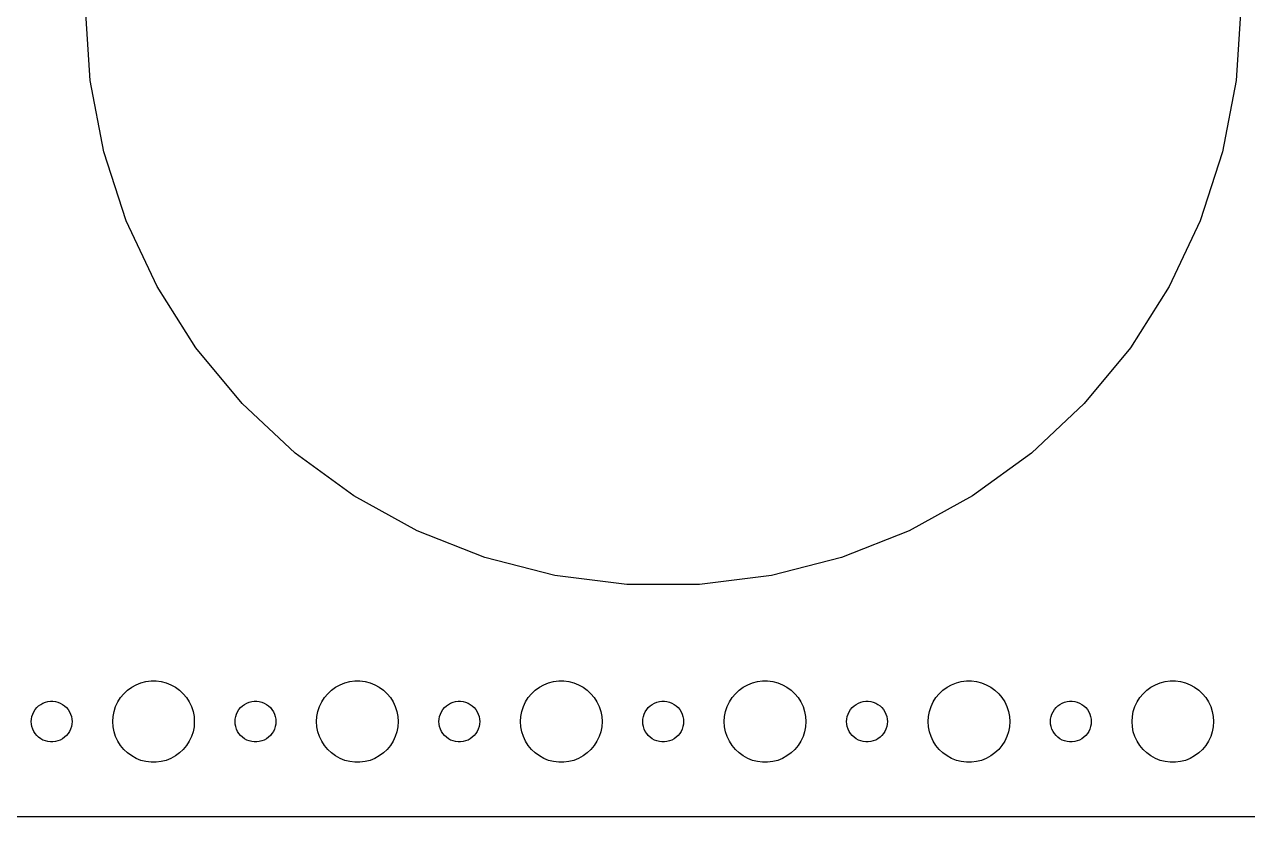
# Model space of a CAD drawing. Header units: metres. Extents: x -240 to 240, y -59 to 59.
# Drawn here: x 43 to 133, y -59.5 to -1.2 of the extents above; entities that cross this region are included whole.
import ezdxf

# ---------------------------------------------------------------- set-up
doc = ezdxf.new("R2010")
doc.units = ezdxf.units.M

msp = doc.modelspace()

# ---------------------------------------------------------------- linework, layer by layer
for p, q in [((47.8351, -5.32666), (47.5, 0)), ((132.5, 0), (132.165, -5.32666)), ((48.8352, -10.5693), (47.8351, -5.32666)), ((132.165, -5.32666), (131.165, -10.5693)), ((50.4845, -15.6453), (48.8352, -10.5693)), ((131.165, -10.5693), (129.516, -15.6453)), ((52.757, -20.4745), (50.4845, -15.6453)), ((129.516, -15.6453), (127.243, -20.4745)), ((55.6168, -24.9809), (52.757, -20.4745)), ((127.243, -20.4745), (124.383, -24.9809)), ((59.0188, -29.0932), (55.6168, -24.9809)), ((124.383, -24.9809), (120.981, -29.0932)), ((62.9095, -32.7468), (59.0188, -29.0932)), ((120.981, -29.0932), (117.091, -32.7468)), ((67.2274, -35.8839), (62.9095, -32.7468)), ((117.091, -32.7468), (112.773, -35.8839)), ((71.9044, -38.4551), (67.2274, -35.8839)), ((112.773, -35.8839), (108.096, -38.4551)), ((76.8668, -40.4199), (71.9044, -38.4551)), ((108.096, -38.4551), (103.133, -40.4199)), ((82.0363, -41.7472), (76.8668, -40.4199)), ((103.133, -40.4199), (97.9637, -41.7472)), ((87.3314, -42.4161), (82.0363, -41.7472)), ((97.9637, -41.7472), (92.6686, -42.4161)), ((92.6686, -42.4161), (87.3314, -42.4161)), ((50.3131, -50.4464), (50.5877, -50.1885)), ((50.5877, -50.1885), (50.8925, -49.967)), ((50.8925, -49.967), (51.2227, -49.7855)), ((51.2227, -49.7855), (51.5729, -49.6468)), ((51.5729, -49.6468), (51.9379, -49.5531)), ((51.9379, -49.5531), (52.3116, -49.5059)), ((52.3116, -49.5059), (52.6884, -49.5059)), ((52.6884, -49.5059), (53.0621, -49.5531)), ((53.0621, -49.5531), (53.427, -49.6468)), ((53.427, -49.6468), (53.7773, -49.7855)), ((53.7773, -49.7855), (54.1075, -49.967)), ((54.1075, -49.967), (54.4123, -50.1885)), ((54.4123, -50.1885), (54.6869, -50.4464)), ((65.3131, -50.4464), (65.5877, -50.1885)), ((65.5877, -50.1885), (65.8925, -49.967)), ((65.8925, -49.967), (66.2227, -49.7855)), ((66.2227, -49.7855), (66.573, -49.6468)), ((66.573, -49.6468), (66.9379, -49.5531)), ((66.9379, -49.5531), (67.3116, -49.5059)), ((67.3116, -49.5059), (67.6884, -49.5059)), ((67.6884, -49.5059), (68.0621, -49.5531)), ((68.0621, -49.5531), (68.427, -49.6468)), ((68.427, -49.6468), (68.7773, -49.7855)), ((68.7773, -49.7855), (69.1075, -49.967)), ((69.1075, -49.967), (69.4123, -50.1885)), ((69.4123, -50.1885), (69.6869, -50.4464)), ((80.3131, -50.4464), (80.5877, -50.1885)), ((80.5877, -50.1885), (80.8925, -49.967)), ((80.8925, -49.967), (81.2227, -49.7855)), ((81.2227, -49.7855), (81.573, -49.6468)), ((81.573, -49.6468), (81.9379, -49.5531)), ((81.9379, -49.5531), (82.3116, -49.5059)), ((82.3116, -49.5059), (82.6884, -49.5059)), ((82.6884, -49.5059), (83.0621, -49.5531)), ((83.0621, -49.5531), (83.427, -49.6468)), ((83.427, -49.6468), (83.7773, -49.7855)), ((83.7773, -49.7855), (84.1075, -49.967)), ((84.1075, -49.967), (84.4123, -50.1885)), ((84.4123, -50.1885), (84.6869, -50.4464)), ((95.3131, -50.4464), (95.5877, -50.1885)), ((95.5877, -50.1885), (95.8925, -49.967)), ((95.8925, -49.967), (96.2227, -49.7855)), ((96.2227, -49.7855), (96.573, -49.6468)), ((96.573, -49.6468), (96.9379, -49.5531)), ((96.9379, -49.5531), (97.3116, -49.5059)), ((97.3116, -49.5059), (97.6884, -49.5059)), ((97.6884, -49.5059), (98.0621, -49.5531)), ((98.0621, -49.5531), (98.427, -49.6468)), ((98.427, -49.6468), (98.7773, -49.7855)), ((98.7773, -49.7855), (99.1075, -49.967)), ((99.1075, -49.967), (99.4123, -50.1885)), ((99.4123, -50.1885), (99.6869, -50.4464)), ((110.313, -50.4464), (110.588, -50.1885)), ((110.588, -50.1885), (110.893, -49.967)), ((110.893, -49.967), (111.223, -49.7855)), ((111.223, -49.7855), (111.573, -49.6468)), ((111.573, -49.6468), (111.938, -49.5531)), ((111.938, -49.5531), (112.312, -49.5059)), ((112.312, -49.5059), (112.688, -49.5059)), ((112.688, -49.5059), (113.062, -49.5531)), ((113.062, -49.5531), (113.427, -49.6468)), ((113.427, -49.6468), (113.777, -49.7855)), ((113.777, -49.7855), (114.107, -49.967)), ((114.107, -49.967), (114.412, -50.1885)), ((114.412, -50.1885), (114.687, -50.4464)), ((125.313, -50.4464), (125.588, -50.1885)), ((125.588, -50.1885), (125.893, -49.967)), ((125.893, -49.967), (126.223, -49.7855)), ((126.223, -49.7855), (126.573, -49.6468)), ((126.573, -49.6468), (126.938, -49.5531)), ((126.938, -49.5531), (127.312, -49.5059)), ((127.312, -49.5059), (127.688, -49.5059)), ((127.688, -49.5059), (128.062, -49.5531)), ((128.062, -49.5531), (128.427, -49.6468)), ((128.427, -49.6468), (128.777, -49.7855)), ((128.777, -49.7855), (129.107, -49.967)), ((129.107, -49.967), (129.412, -50.1885)), ((129.412, -50.1885), (129.687, -50.4464)), ((44.0439, -51.3442), (44.1963, -51.2335)), ((44.1963, -51.2335), (44.3613, -51.1428)), ((44.3613, -51.1428), (44.5365, -51.0734)), ((44.5365, -51.0734), (44.7189, -51.0266)), ((44.7189, -51.0266), (44.9058, -51.003)), ((44.9058, -51.003), (45.0942, -51.003)), ((45.0942, -51.003), (45.2811, -51.0266)), ((45.2811, -51.0266), (45.4635, -51.0734)), ((45.4635, -51.0734), (45.6387, -51.1428)), ((45.6387, -51.1428), (45.8037, -51.2335)), ((45.8037, -51.2335), (45.9561, -51.3442)), ((49.7107, -51.3956), (49.8711, -51.0547)), ((49.8711, -51.0547), (50.0729, -50.7366)), ((50.0729, -50.7366), (50.3131, -50.4464)), ((54.6869, -50.4464), (54.927, -50.7366)), ((54.927, -50.7366), (55.1289, -51.0547)), ((55.1289, -51.0547), (55.2893, -51.3956)), ((59.0439, -51.3442), (59.1963, -51.2335)), ((59.1963, -51.2335), (59.3613, -51.1428)), ((59.3613, -51.1428), (59.5365, -51.0734)), ((59.5365, -51.0734), (59.7189, -51.0266)), ((59.7189, -51.0266), (59.9058, -51.003)), ((59.9058, -51.003), (60.0942, -51.003)), ((60.0942, -51.003), (60.2811, -51.0266)), ((60.2811, -51.0266), (60.4635, -51.0734)), ((60.4635, -51.0734), (60.6387, -51.1428)), ((60.6387, -51.1428), (60.8037, -51.2335)), ((60.8037, -51.2335), (60.9561, -51.3442)), ((64.7107, -51.3956), (64.8711, -51.0547)), ((64.8711, -51.0547), (65.073, -50.7366)), ((65.073, -50.7366), (65.3131, -50.4464)), ((69.6869, -50.4464), (69.927, -50.7366)), ((69.927, -50.7366), (70.1289, -51.0547)), ((70.1289, -51.0547), (70.2893, -51.3956)), ((74.0439, -51.3442), (74.1963, -51.2335)), ((74.1963, -51.2335), (74.3613, -51.1428)), ((74.3613, -51.1428), (74.5365, -51.0734)), ((74.5365, -51.0734), (74.7189, -51.0266)), ((74.7189, -51.0266), (74.9058, -51.003)), ((74.9058, -51.003), (75.0942, -51.003)), ((75.0942, -51.003), (75.2811, -51.0266)), ((75.2811, -51.0266), (75.4635, -51.0734)), ((75.4635, -51.0734), (75.6387, -51.1428)), ((75.6387, -51.1428), (75.8037, -51.2335)), ((75.8037, -51.2335), (75.9561, -51.3442)), ((79.7107, -51.3956), (79.8711, -51.0547)), ((79.8711, -51.0547), (80.073, -50.7366)), ((80.073, -50.7366), (80.3131, -50.4464)), ((84.6869, -50.4464), (84.927, -50.7366)), ((84.927, -50.7366), (85.1289, -51.0547)), ((85.1289, -51.0547), (85.2893, -51.3956)), ((89.0439, -51.3442), (89.1963, -51.2335)), ((89.1963, -51.2335), (89.3613, -51.1428)), ((89.3613, -51.1428), (89.5365, -51.0734)), ((89.5365, -51.0734), (89.7189, -51.0266)), ((89.7189, -51.0266), (89.9058, -51.003)), ((89.9058, -51.003), (90.0942, -51.003)), ((90.0942, -51.003), (90.2811, -51.0266)), ((90.2811, -51.0266), (90.4635, -51.0734)), ((90.4635, -51.0734), (90.6387, -51.1428)), ((90.6387, -51.1428), (90.8037, -51.2335)), ((90.8037, -51.2335), (90.9561, -51.3442)), ((94.7107, -51.3956), (94.8711, -51.0547)), ((94.8711, -51.0547), (95.073, -50.7366)), ((95.073, -50.7366), (95.3131, -50.4464)), ((99.6869, -50.4464), (99.927, -50.7366)), ((99.927, -50.7366), (100.129, -51.0547)), ((100.129, -51.0547), (100.289, -51.3956)), ((104.044, -51.3442), (104.196, -51.2335)), ((104.196, -51.2335), (104.361, -51.1428)), ((104.361, -51.1428), (104.536, -51.0734)), ((104.536, -51.0734), (104.719, -51.0266)), ((104.719, -51.0266), (104.906, -51.003)), ((104.906, -51.003), (105.094, -51.003)), ((105.094, -51.003), (105.281, -51.0266)), ((105.281, -51.0266), (105.464, -51.0734)), ((105.464, -51.0734), (105.639, -51.1428)), ((105.639, -51.1428), (105.804, -51.2335)), ((105.804, -51.2335), (105.956, -51.3442)), ((109.711, -51.3956), (109.871, -51.0547)), ((109.871, -51.0547), (110.073, -50.7366)), ((110.073, -50.7366), (110.313, -50.4464)), ((114.687, -50.4464), (114.927, -50.7366)), ((114.927, -50.7366), (115.129, -51.0547)), ((115.129, -51.0547), (115.289, -51.3956)), ((119.044, -51.3442), (119.196, -51.2335)), ((119.196, -51.2335), (119.361, -51.1428)), ((119.361, -51.1428), (119.536, -51.0734)), ((119.536, -51.0734), (119.719, -51.0266)), ((119.719, -51.0266), (119.906, -51.003)), ((119.906, -51.003), (120.094, -51.003)), ((120.094, -51.003), (120.281, -51.0266)), ((120.281, -51.0266), (120.464, -51.0734)), ((120.464, -51.0734), (120.639, -51.1428)), ((120.639, -51.1428), (120.804, -51.2335)), ((120.804, -51.2335), (120.956, -51.3442)), ((124.711, -51.3956), (124.871, -51.0547)), ((124.871, -51.0547), (125.073, -50.7366)), ((125.073, -50.7366), (125.313, -50.4464)), ((129.687, -50.4464), (129.927, -50.7366)), ((129.927, -50.7366), (130.129, -51.0547)), ((130.129, -51.0547), (130.289, -51.3956)), ((43.5118, -52.312), (43.5471, -52.127)), ((43.5471, -52.127), (43.6053, -51.9478)), ((43.6053, -51.9478), (43.6855, -51.7774)), ((43.6855, -51.7774), (43.7865, -51.6183)), ((43.7865, -51.6183), (43.9065, -51.4732)), ((43.9065, -51.4732), (44.0439, -51.3442)), ((45.9561, -51.3442), (46.0934, -51.4732)), ((46.0934, -51.4732), (46.2135, -51.6183)), ((46.2135, -51.6183), (46.3145, -51.7774)), ((46.3145, -51.7774), (46.3947, -51.9478)), ((46.3947, -51.9478), (46.4529, -52.127)), ((46.4529, -52.127), (46.4882, -52.312)), ((49.5, -52.5), (49.5237, -52.124)), ((49.5237, -52.124), (49.5942, -51.7539)), ((49.5942, -51.7539), (49.7107, -51.3956)), ((55.2893, -51.3956), (55.4057, -51.7539)), ((55.4057, -51.7539), (55.4763, -52.124)), ((55.4763, -52.124), (55.5, -52.5)), ((58.5118, -52.312), (58.5471, -52.127)), ((58.5471, -52.127), (58.6053, -51.9478)), ((58.6053, -51.9478), (58.6855, -51.7774)), ((58.6855, -51.7774), (58.7865, -51.6183)), ((58.7865, -51.6183), (58.9065, -51.4732)), ((58.9065, -51.4732), (59.0439, -51.3442)), ((60.9561, -51.3442), (61.0934, -51.4732)), ((61.0934, -51.4732), (61.2135, -51.6183)), ((61.2135, -51.6183), (61.3145, -51.7774)), ((61.3145, -51.7774), (61.3947, -51.9478)), ((61.3947, -51.9478), (61.4529, -52.127)), ((61.4529, -52.127), (61.4882, -52.312)), ((64.5, -52.5), (64.5237, -52.124)), ((64.5237, -52.124), (64.5943, -51.7539)), ((64.5943, -51.7539), (64.7107, -51.3956)), ((70.2893, -51.3956), (70.4057, -51.7539)), ((70.4057, -51.7539), (70.4763, -52.124)), ((70.4763, -52.124), (70.5, -52.5)), ((73.5118, -52.312), (73.5471, -52.127)), ((73.5471, -52.127), (73.6053, -51.9478)), ((73.6053, -51.9478), (73.6855, -51.7774)), ((73.6855, -51.7774), (73.7865, -51.6183)), ((73.7865, -51.6183), (73.9065, -51.4732)), ((73.9065, -51.4732), (74.0439, -51.3442)), ((75.9561, -51.3442), (76.0934, -51.4732)), ((76.0934, -51.4732), (76.2135, -51.6183)), ((76.2135, -51.6183), (76.3145, -51.7774)), ((76.3145, -51.7774), (76.3947, -51.9478)), ((76.3947, -51.9478), (76.4529, -52.127)), ((76.4529, -52.127), (76.4882, -52.312)), ((79.5, -52.5), (79.5237, -52.124)), ((79.5237, -52.124), (79.5943, -51.7539)), ((79.5943, -51.7539), (79.7107, -51.3956)), ((85.2893, -51.3956), (85.4057, -51.7539)), ((85.4057, -51.7539), (85.4763, -52.124)), ((85.4763, -52.124), (85.5, -52.5)), ((88.5118, -52.312), (88.5471, -52.127)), ((88.5471, -52.127), (88.6053, -51.9478)), ((88.6053, -51.9478), (88.6855, -51.7774)), ((88.6855, -51.7774), (88.7865, -51.6183)), ((88.7865, -51.6183), (88.9065, -51.4732)), ((88.9065, -51.4732), (89.0439, -51.3442)), ((90.9561, -51.3442), (91.0934, -51.4732)), ((91.0934, -51.4732), (91.2135, -51.6183)), ((91.2135, -51.6183), (91.3145, -51.7774)), ((91.3145, -51.7774), (91.3947, -51.9478)), ((91.3947, -51.9478), (91.4529, -52.127)), ((91.4529, -52.127), (91.4882, -52.312)), ((94.5, -52.5), (94.5237, -52.124)), ((94.5237, -52.124), (94.5943, -51.7539)), ((94.5943, -51.7539), (94.7107, -51.3956)), ((100.289, -51.3956), (100.406, -51.7539)), ((100.406, -51.7539), (100.476, -52.124)), ((100.476, -52.124), (100.5, -52.5)), ((103.512, -52.312), (103.547, -52.127)), ((103.547, -52.127), (103.605, -51.9478)), ((103.605, -51.9478), (103.686, -51.7774)), ((103.686, -51.7774), (103.786, -51.6183)), ((103.786, -51.6183), (103.907, -51.4732)), ((103.907, -51.4732), (104.044, -51.3442)), ((105.956, -51.3442), (106.093, -51.4732)), ((106.093, -51.4732), (106.214, -51.6183)), ((106.214, -51.6183), (106.314, -51.7774)), ((106.314, -51.7774), (106.395, -51.9478)), ((106.395, -51.9478), (106.453, -52.127)), ((106.453, -52.127), (106.488, -52.312)), ((109.5, -52.5), (109.524, -52.124)), ((109.524, -52.124), (109.594, -51.7539)), ((109.594, -51.7539), (109.711, -51.3956)), ((115.289, -51.3956), (115.406, -51.7539)), ((115.406, -51.7539), (115.476, -52.124)), ((115.476, -52.124), (115.5, -52.5)), ((118.512, -52.312), (118.547, -52.127)), ((118.547, -52.127), (118.605, -51.9478)), ((118.605, -51.9478), (118.686, -51.7774)), ((118.686, -51.7774), (118.786, -51.6183)), ((118.786, -51.6183), (118.907, -51.4732)), ((118.907, -51.4732), (119.044, -51.3442)), ((120.956, -51.3442), (121.093, -51.4732)), ((121.093, -51.4732), (121.214, -51.6183)), ((121.214, -51.6183), (121.314, -51.7774)), ((121.314, -51.7774), (121.395, -51.9478)), ((121.395, -51.9478), (121.453, -52.127)), ((121.453, -52.127), (121.488, -52.312)), ((124.5, -52.5), (124.524, -52.124)), ((124.524, -52.124), (124.594, -51.7539)), ((124.594, -51.7539), (124.711, -51.3956)), ((130.289, -51.3956), (130.406, -51.7539)), ((130.406, -51.7539), (130.476, -52.124)), ((130.476, -52.124), (130.5, -52.5)), ((43.5, -52.5), (43.5118, -52.312)), ((43.5118, -52.688), (43.5, -52.5)), ((43.5471, -52.873), (43.5118, -52.688)), ((43.6053, -53.0522), (43.5471, -52.873)), ((43.6855, -53.2226), (43.6053, -53.0522)), ((46.3947, -53.0522), (46.3145, -53.2226)), ((46.4529, -52.873), (46.3947, -53.0522)), ((46.4882, -52.688), (46.4529, -52.873)), ((46.4882, -52.312), (46.5, -52.5)), ((46.5, -52.5), (46.4882, -52.688)), ((49.5237, -52.876), (49.5, -52.5)), ((49.5942, -53.2461), (49.5237, -52.876)), ((55.4763, -52.876), (55.4057, -53.2461)), ((55.5, -52.5), (55.4763, -52.876)), ((58.5, -52.5), (58.5118, -52.312)), ((58.5118, -52.688), (58.5, -52.5)), ((58.5471, -52.873), (58.5118, -52.688)), ((58.6053, -53.0522), (58.5471, -52.873)), ((58.6855, -53.2226), (58.6053, -53.0522)), ((61.3947, -53.0522), (61.3145, -53.2226)), ((61.4529, -52.873), (61.3947, -53.0522)), ((61.4882, -52.688), (61.4529, -52.873)), ((61.4882, -52.312), (61.5, -52.5)), ((61.5, -52.5), (61.4882, -52.688)), ((64.5237, -52.876), (64.5, -52.5)), ((64.5943, -53.2461), (64.5237, -52.876)), ((70.4763, -52.876), (70.4057, -53.2461)), ((70.5, -52.5), (70.4763, -52.876)), ((73.5, -52.5), (73.5118, -52.312)), ((73.5118, -52.688), (73.5, -52.5)), ((73.5471, -52.873), (73.5118, -52.688)), ((73.6053, -53.0522), (73.5471, -52.873)), ((73.6855, -53.2226), (73.6053, -53.0522)), ((76.3947, -53.0522), (76.3145, -53.2226)), ((76.4529, -52.873), (76.3947, -53.0522)), ((76.4882, -52.688), (76.4529, -52.873)), ((76.4882, -52.312), (76.5, -52.5)), ((76.5, -52.5), (76.4882, -52.688)), ((79.5237, -52.876), (79.5, -52.5)), ((79.5943, -53.2461), (79.5237, -52.876)), ((85.4763, -52.876), (85.4057, -53.2461)), ((85.5, -52.5), (85.4763, -52.876)), ((88.5, -52.5), (88.5118, -52.312)), ((88.5118, -52.688), (88.5, -52.5)), ((88.5471, -52.873), (88.5118, -52.688)), ((88.6053, -53.0522), (88.5471, -52.873)), ((88.6855, -53.2226), (88.6053, -53.0522)), ((91.3947, -53.0522), (91.3145, -53.2226)), ((91.4529, -52.873), (91.3947, -53.0522)), ((91.4882, -52.688), (91.4529, -52.873)), ((91.4882, -52.312), (91.5, -52.5)), ((91.5, -52.5), (91.4882, -52.688)), ((94.5237, -52.876), (94.5, -52.5)), ((94.5943, -53.2461), (94.5237, -52.876)), ((100.476, -52.876), (100.406, -53.2461)), ((100.5, -52.5), (100.476, -52.876)), ((103.5, -52.5), (103.512, -52.312)), ((103.512, -52.688), (103.5, -52.5)), ((103.547, -52.873), (103.512, -52.688)), ((103.605, -53.0522), (103.547, -52.873)), ((103.686, -53.2226), (103.605, -53.0522)), ((106.395, -53.0522), (106.314, -53.2226)), ((106.453, -52.873), (106.395, -53.0522)), ((106.488, -52.688), (106.453, -52.873)), ((106.488, -52.312), (106.5, -52.5)), ((106.5, -52.5), (106.488, -52.688)), ((109.524, -52.876), (109.5, -52.5)), ((109.594, -53.2461), (109.524, -52.876)), ((115.476, -52.876), (115.406, -53.2461)), ((115.5, -52.5), (115.476, -52.876)), ((118.5, -52.5), (118.512, -52.312)), ((118.512, -52.688), (118.5, -52.5)), ((118.547, -52.873), (118.512, -52.688)), ((118.605, -53.0522), (118.547, -52.873)), ((118.686, -53.2226), (118.605, -53.0522)), ((121.395, -53.0522), (121.314, -53.2226)), ((121.453, -52.873), (121.395, -53.0522)), ((121.488, -52.688), (121.453, -52.873)), ((121.488, -52.312), (121.5, -52.5)), ((121.5, -52.5), (121.488, -52.688)), ((124.524, -52.876), (124.5, -52.5)), ((124.594, -53.2461), (124.524, -52.876)), ((130.476, -52.876), (130.406, -53.2461)), ((130.5, -52.5), (130.476, -52.876)), ((43.7865, -53.3817), (43.6855, -53.2226)), ((43.9065, -53.5268), (43.7865, -53.3817)), ((44.0439, -53.6558), (43.9065, -53.5268)), ((44.1963, -53.7665), (44.0439, -53.6558)), ((44.3613, -53.8572), (44.1963, -53.7665)), ((44.5365, -53.9266), (44.3613, -53.8572)), ((44.7189, -53.9734), (44.5365, -53.9266)), ((44.9058, -53.997), (44.7189, -53.9734)), ((45.0942, -53.997), (44.9058, -53.997)), ((45.2811, -53.9734), (45.0942, -53.997)), ((45.4635, -53.9266), (45.2811, -53.9734)), ((45.6387, -53.8572), (45.4635, -53.9266)), ((45.8037, -53.7665), (45.6387, -53.8572)), ((45.9561, -53.6558), (45.8037, -53.7665)), ((46.0934, -53.5268), (45.9561, -53.6558)), ((46.2135, -53.3817), (46.0934, -53.5268)), ((46.3145, -53.2226), (46.2135, -53.3817)), ((49.7107, -53.6044), (49.5942, -53.2461)), ((49.8711, -53.9453), (49.7107, -53.6044)), ((50.0729, -54.2634), (49.8711, -53.9453)), ((55.1289, -53.9453), (54.927, -54.2634)), ((55.2893, -53.6044), (55.1289, -53.9453)), ((55.4057, -53.2461), (55.2893, -53.6044)), ((58.7865, -53.3817), (58.6855, -53.2226)), ((58.9065, -53.5268), (58.7865, -53.3817)), ((59.0439, -53.6558), (58.9065, -53.5268)), ((59.1963, -53.7665), (59.0439, -53.6558)), ((59.3613, -53.8572), (59.1963, -53.7665)), ((59.5365, -53.9266), (59.3613, -53.8572)), ((59.7189, -53.9734), (59.5365, -53.9266)), ((59.9058, -53.997), (59.7189, -53.9734)), ((60.0942, -53.997), (59.9058, -53.997)), ((60.2811, -53.9734), (60.0942, -53.997)), ((60.4635, -53.9266), (60.2811, -53.9734)), ((60.6387, -53.8572), (60.4635, -53.9266)), ((60.8037, -53.7665), (60.6387, -53.8572)), ((60.9561, -53.6558), (60.8037, -53.7665)), ((61.0934, -53.5268), (60.9561, -53.6558)), ((61.2135, -53.3817), (61.0934, -53.5268)), ((61.3145, -53.2226), (61.2135, -53.3817)), ((64.7107, -53.6044), (64.5943, -53.2461)), ((64.8711, -53.9453), (64.7107, -53.6044)), ((65.073, -54.2634), (64.8711, -53.9453)), ((70.1289, -53.9453), (69.927, -54.2634)), ((70.2893, -53.6044), (70.1289, -53.9453)), ((70.4057, -53.2461), (70.2893, -53.6044)), ((73.7865, -53.3817), (73.6855, -53.2226)), ((73.9065, -53.5268), (73.7865, -53.3817)), ((74.0439, -53.6558), (73.9065, -53.5268)), ((74.1963, -53.7665), (74.0439, -53.6558)), ((74.3613, -53.8572), (74.1963, -53.7665)), ((74.5365, -53.9266), (74.3613, -53.8572)), ((74.7189, -53.9734), (74.5365, -53.9266)), ((74.9058, -53.997), (74.7189, -53.9734)), ((75.0942, -53.997), (74.9058, -53.997)), ((75.2811, -53.9734), (75.0942, -53.997)), ((75.4635, -53.9266), (75.2811, -53.9734)), ((75.6387, -53.8572), (75.4635, -53.9266)), ((75.8037, -53.7665), (75.6387, -53.8572)), ((75.9561, -53.6558), (75.8037, -53.7665)), ((76.0934, -53.5268), (75.9561, -53.6558)), ((76.2135, -53.3817), (76.0934, -53.5268)), ((76.3145, -53.2226), (76.2135, -53.3817)), ((79.7107, -53.6044), (79.5943, -53.2461)), ((79.8711, -53.9453), (79.7107, -53.6044)), ((80.073, -54.2634), (79.8711, -53.9453)), ((85.1289, -53.9453), (84.927, -54.2634)), ((85.2893, -53.6044), (85.1289, -53.9453)), ((85.4057, -53.2461), (85.2893, -53.6044)), ((88.7865, -53.3817), (88.6855, -53.2226)), ((88.9065, -53.5268), (88.7865, -53.3817)), ((89.0439, -53.6558), (88.9065, -53.5268)), ((89.1963, -53.7665), (89.0439, -53.6558)), ((89.3613, -53.8572), (89.1963, -53.7665)), ((89.5365, -53.9266), (89.3613, -53.8572)), ((89.7189, -53.9734), (89.5365, -53.9266)), ((89.9058, -53.997), (89.7189, -53.9734)), ((90.0942, -53.997), (89.9058, -53.997)), ((90.2811, -53.9734), (90.0942, -53.997)), ((90.4635, -53.9266), (90.2811, -53.9734)), ((90.6387, -53.8572), (90.4635, -53.9266)), ((90.8037, -53.7665), (90.6387, -53.8572)), ((90.9561, -53.6558), (90.8037, -53.7665)), ((91.0934, -53.5268), (90.9561, -53.6558)), ((91.2135, -53.3817), (91.0934, -53.5268)), ((91.3145, -53.2226), (91.2135, -53.3817)), ((94.7107, -53.6044), (94.5943, -53.2461)), ((94.8711, -53.9453), (94.7107, -53.6044)), ((95.073, -54.2634), (94.8711, -53.9453)), ((100.129, -53.9453), (99.927, -54.2634)), ((100.289, -53.6044), (100.129, -53.9453)), ((100.406, -53.2461), (100.289, -53.6044)), ((103.786, -53.3817), (103.686, -53.2226)), ((103.907, -53.5268), (103.786, -53.3817)), ((104.044, -53.6558), (103.907, -53.5268)), ((104.196, -53.7665), (104.044, -53.6558)), ((104.361, -53.8572), (104.196, -53.7665)), ((104.536, -53.9266), (104.361, -53.8572)), ((104.719, -53.9734), (104.536, -53.9266)), ((104.906, -53.997), (104.719, -53.9734)), ((105.094, -53.997), (104.906, -53.997)), ((105.281, -53.9734), (105.094, -53.997)), ((105.464, -53.9266), (105.281, -53.9734)), ((105.639, -53.8572), (105.464, -53.9266)), ((105.804, -53.7665), (105.639, -53.8572)), ((105.956, -53.6558), (105.804, -53.7665)), ((106.093, -53.5268), (105.956, -53.6558)), ((106.214, -53.3817), (106.093, -53.5268)), ((106.314, -53.2226), (106.214, -53.3817)), ((109.711, -53.6044), (109.594, -53.2461)), ((109.871, -53.9453), (109.711, -53.6044)), ((110.073, -54.2634), (109.871, -53.9453)), ((115.129, -53.9453), (114.927, -54.2634)), ((115.289, -53.6044), (115.129, -53.9453)), ((115.406, -53.2461), (115.289, -53.6044)), ((118.786, -53.3817), (118.686, -53.2226)), ((118.907, -53.5268), (118.786, -53.3817)), ((119.044, -53.6558), (118.907, -53.5268)), ((119.196, -53.7665), (119.044, -53.6558)), ((119.361, -53.8572), (119.196, -53.7665)), ((119.536, -53.9266), (119.361, -53.8572)), ((119.719, -53.9734), (119.536, -53.9266)), ((119.906, -53.997), (119.719, -53.9734)), ((120.094, -53.997), (119.906, -53.997)), ((120.281, -53.9734), (120.094, -53.997)), ((120.464, -53.9266), (120.281, -53.9734)), ((120.639, -53.8572), (120.464, -53.9266)), ((120.804, -53.7665), (120.639, -53.8572)), ((120.956, -53.6558), (120.804, -53.7665)), ((121.093, -53.5268), (120.956, -53.6558)), ((121.214, -53.3817), (121.093, -53.5268)), ((121.314, -53.2226), (121.214, -53.3817)), ((124.711, -53.6044), (124.594, -53.2461)), ((124.871, -53.9453), (124.711, -53.6044)), ((125.073, -54.2634), (124.871, -53.9453)), ((130.129, -53.9453), (129.927, -54.2634)), ((130.289, -53.6044), (130.129, -53.9453)), ((130.406, -53.2461), (130.289, -53.6044)), ((50.3131, -54.5536), (50.0729, -54.2634)), ((50.5877, -54.8115), (50.3131, -54.5536)), ((50.8925, -55.033), (50.5877, -54.8115)), ((54.4123, -54.8115), (54.1075, -55.033)), ((54.6869, -54.5536), (54.4123, -54.8115)), ((54.927, -54.2634), (54.6869, -54.5536)), ((65.3131, -54.5536), (65.073, -54.2634)), ((65.5877, -54.8115), (65.3131, -54.5536)), ((65.8925, -55.033), (65.5877, -54.8115)), ((69.4123, -54.8115), (69.1075, -55.033)), ((69.6869, -54.5536), (69.4123, -54.8115)), ((69.927, -54.2634), (69.6869, -54.5536)), ((80.3131, -54.5536), (80.073, -54.2634)), ((80.5877, -54.8115), (80.3131, -54.5536)), ((80.8925, -55.033), (80.5877, -54.8115)), ((84.4123, -54.8115), (84.1075, -55.033)), ((84.6869, -54.5536), (84.4123, -54.8115)), ((84.927, -54.2634), (84.6869, -54.5536)), ((95.3131, -54.5536), (95.073, -54.2634)), ((95.5877, -54.8115), (95.3131, -54.5536)), ((95.8925, -55.033), (95.5877, -54.8115)), ((99.4123, -54.8115), (99.1075, -55.033)), ((99.6869, -54.5536), (99.4123, -54.8115)), ((99.927, -54.2634), (99.6869, -54.5536)), ((110.313, -54.5536), (110.073, -54.2634)), ((110.588, -54.8115), (110.313, -54.5536)), ((110.893, -55.033), (110.588, -54.8115)), ((114.412, -54.8115), (114.107, -55.033)), ((114.687, -54.5536), (114.412, -54.8115)), ((114.927, -54.2634), (114.687, -54.5536)), ((125.313, -54.5536), (125.073, -54.2634)), ((125.588, -54.8115), (125.313, -54.5536)), ((125.893, -55.033), (125.588, -54.8115)), ((129.412, -54.8115), (129.107, -55.033)), ((129.687, -54.5536), (129.412, -54.8115)), ((129.927, -54.2634), (129.687, -54.5536)), ((51.2227, -55.2145), (50.8925, -55.033)), ((51.5729, -55.3532), (51.2227, -55.2145)), ((51.9379, -55.4469), (51.5729, -55.3532)), ((52.3116, -55.4941), (51.9379, -55.4469)), ((52.6884, -55.4941), (52.3116, -55.4941)), ((53.0621, -55.4469), (52.6884, -55.4941)), ((53.427, -55.3532), (53.0621, -55.4469)), ((53.7773, -55.2145), (53.427, -55.3532)), ((54.1075, -55.033), (53.7773, -55.2145)), ((66.2227, -55.2145), (65.8925, -55.033)), ((66.573, -55.3532), (66.2227, -55.2145)), ((66.9379, -55.4469), (66.573, -55.3532)), ((67.3116, -55.4941), (66.9379, -55.4469)), ((67.6884, -55.4941), (67.3116, -55.4941)), ((68.0621, -55.4469), (67.6884, -55.4941)), ((68.427, -55.3532), (68.0621, -55.4469)), ((68.7773, -55.2145), (68.427, -55.3532)), ((69.1075, -55.033), (68.7773, -55.2145)), ((81.2227, -55.2145), (80.8925, -55.033)), ((81.573, -55.3532), (81.2227, -55.2145)), ((81.9379, -55.4469), (81.573, -55.3532)), ((82.3116, -55.4941), (81.9379, -55.4469)), ((82.6884, -55.4941), (82.3116, -55.4941)), ((83.0621, -55.4469), (82.6884, -55.4941)), ((83.427, -55.3532), (83.0621, -55.4469)), ((83.7773, -55.2145), (83.427, -55.3532)), ((84.1075, -55.033), (83.7773, -55.2145)), ((96.2227, -55.2145), (95.8925, -55.033)), ((96.573, -55.3532), (96.2227, -55.2145)), ((96.9379, -55.4469), (96.573, -55.3532)), ((97.3116, -55.4941), (96.9379, -55.4469)), ((97.6884, -55.4941), (97.3116, -55.4941)), ((98.0621, -55.4469), (97.6884, -55.4941)), ((98.427, -55.3532), (98.0621, -55.4469)), ((98.7773, -55.2145), (98.427, -55.3532)), ((99.1075, -55.033), (98.7773, -55.2145)), ((111.223, -55.2145), (110.893, -55.033)), ((111.573, -55.3532), (111.223, -55.2145)), ((111.938, -55.4469), (111.573, -55.3532)), ((112.312, -55.4941), (111.938, -55.4469)), ((112.688, -55.4941), (112.312, -55.4941)), ((113.062, -55.4469), (112.688, -55.4941)), ((113.427, -55.3532), (113.062, -55.4469)), ((113.777, -55.2145), (113.427, -55.3532)), ((114.107, -55.033), (113.777, -55.2145)), ((126.223, -55.2145), (125.893, -55.033)), ((126.573, -55.3532), (126.223, -55.2145)), ((126.938, -55.4469), (126.573, -55.3532)), ((127.312, -55.4941), (126.938, -55.4469)), ((127.688, -55.4941), (127.312, -55.4941)), ((128.062, -55.4469), (127.688, -55.4941)), ((128.427, -55.3532), (128.062, -55.4469)), ((128.777, -55.2145), (128.427, -55.3532)), ((129.107, -55.033), (128.777, -55.2145)), ((-234.814, -59.4901), (234.814, -59.4901))]:
    msp.add_line(p, q)

doc.saveas('drawing.dxf')
